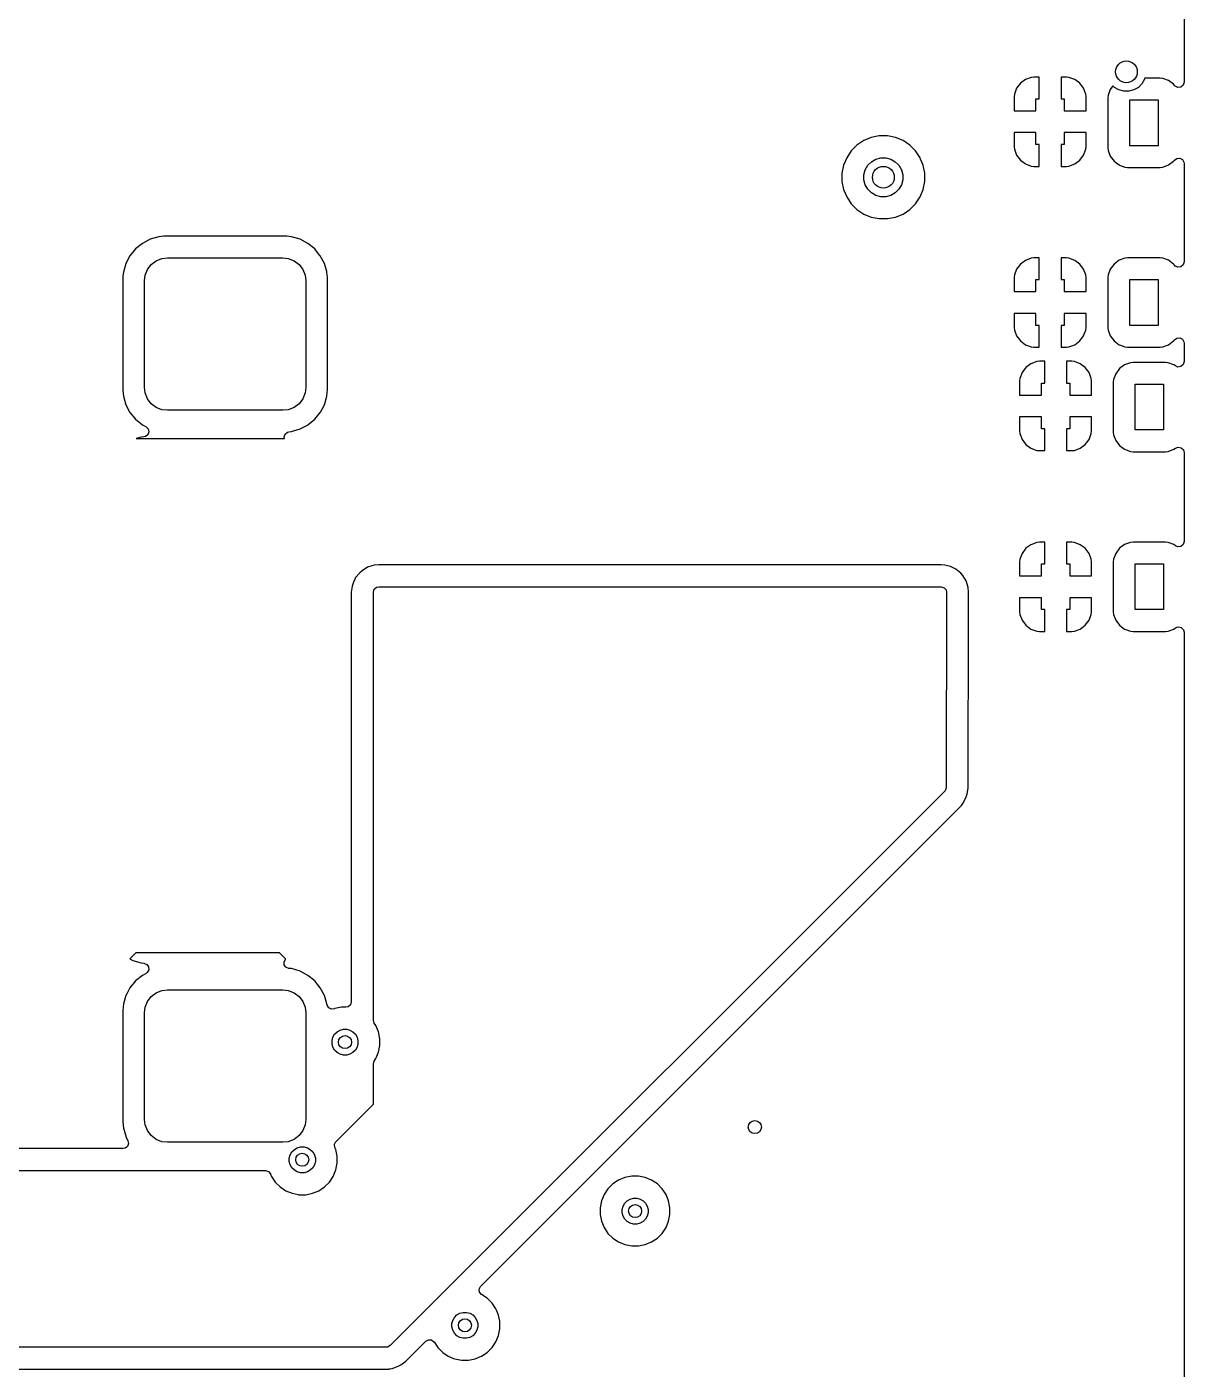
# Model space of a CAD drawing. Extents: x 3.62 to 11.01, y -6.32 to -1.07.
# Drawn here: x 6.469 to 7.514, y -4.077 to -2.864 of the extents above; entities that cross this region are included whole.
import ezdxf

# ---------------------------------------------------------------- set-up
doc = ezdxf.new("R2010")
doc.units = 0
doc.header["$MEASUREMENT"] = 0
doc.layers.add('BLACK', color=7, linetype='CONTINUOUS')

msp = doc.modelspace()

# ---------------------------------------------------------------- linework, layer by layer
at = {"layer": 'BLACK', "linetype": 'CONTINUOUS'}
for p, q in [((7.5138, -2.3151), (7.5138, -2.9141)), ((7.3757, -2.9097), (7.3704, -2.9117)), ((7.378, -2.9094), (7.3757, -2.9097)), ((7.3757, -2.9097), (7.3757, -2.9097)), ((7.3829, -2.9094), (7.378, -2.9094)), ((7.3829, -2.9291), (7.3829, -2.9094)), ((7.4074, -2.9094), (7.4026, -2.9094)), ((7.4026, -2.9094), (7.4026, -2.9291)), ((7.4097, -2.9097), (7.4074, -2.9094)), ((7.415, -2.9117), (7.4097, -2.9097)), ((7.4097, -2.9097), (7.4097, -2.9097)), ((7.4782, -2.9104), (7.4779, -2.9115)), ((7.492, -2.9104), (7.4782, -2.9104)), ((7.4944, -2.9107), (7.492, -2.9104)), ((7.492, -2.9104), (7.492, -2.9104)), ((7.4997, -2.9126), (7.4944, -2.9107)), ((7.4944, -2.9107), (7.4944, -2.9107)), ((7.4944, -2.9107), (7.4944, -2.9107)), ((7.3625, -2.9196), (7.3605, -2.9249)), ((7.3659, -2.9151), (7.3625, -2.9196)), ((7.3625, -2.9196), (7.3625, -2.9196)), ((7.3704, -2.9117), (7.3659, -2.9151)), ((7.3659, -2.9151), (7.3659, -2.9151)), ((7.3704, -2.9117), (7.3704, -2.9117)), ((7.4196, -2.9151), (7.415, -2.9117)), ((7.415, -2.9117), (7.415, -2.9117)), ((7.423, -2.9196), (7.4196, -2.9151)), ((7.4196, -2.9151), (7.4196, -2.9151)), ((7.4249, -2.9249), (7.423, -2.9196)), ((7.423, -2.9196), (7.423, -2.9196)), ((7.4471, -2.9206), (7.4451, -2.9259)), ((7.4495, -2.9174), (7.4471, -2.9206)), ((7.4471, -2.9206), (7.4471, -2.9206)), ((7.4508, -2.9188), (7.4495, -2.9174)), ((7.4548, -2.9211), (7.4508, -2.9188)), ((7.4593, -2.9223), (7.4548, -2.9211)), ((7.4639, -2.9223), (7.4593, -2.9223)), ((7.4684, -2.9211), (7.4639, -2.9223)), ((7.4724, -2.9188), (7.4684, -2.9211)), ((7.4756, -2.9155), (7.4724, -2.9188)), ((7.4779, -2.9115), (7.4756, -2.9155)), ((7.5042, -2.916), (7.4997, -2.9126)), ((7.4997, -2.9126), (7.4997, -2.9126)), ((7.5048, -2.9167), (7.5042, -2.916)), ((7.5042, -2.916), (7.5042, -2.916)), ((7.5042, -2.916), (7.5042, -2.916)), ((7.505, -2.917), (7.5048, -2.9167)), ((7.5057, -2.9178), (7.505, -2.917)), ((7.5082, -2.9189), (7.5057, -2.9178)), ((7.5109, -2.9185), (7.5082, -2.9189)), ((7.513, -2.9167), (7.5109, -2.9185)), ((7.5138, -2.9141), (7.513, -2.9167)), ((7.3605, -2.9249), (7.3602, -2.9273)), ((7.3602, -2.9273), (7.3602, -2.94)), ((7.3605, -2.9249), (7.3605, -2.9249)), ((7.3799, -2.94), (7.3799, -2.9291)), ((7.3799, -2.9291), (7.3829, -2.9291)), ((7.4026, -2.9291), (7.4055, -2.9291)), ((7.4055, -2.9291), (7.4055, -2.94)), ((7.4252, -2.9273), (7.4249, -2.9249)), ((7.4249, -2.9249), (7.4249, -2.9249)), ((7.4252, -2.94), (7.4252, -2.9273)), ((7.4252, -2.9273), (7.4252, -2.9273)), ((7.4451, -2.9259), (7.4449, -2.9282)), ((7.4449, -2.9282), (7.4449, -2.9282)), ((7.4449, -2.9282), (7.4449, -2.9733)), ((7.4646, -2.9715), (7.4646, -2.9301)), ((7.4646, -2.9301), (7.4902, -2.9301)), ((7.4902, -2.9301), (7.4902, -2.9715)), ((7.3602, -2.94), (7.3799, -2.94)), ((7.4055, -2.94), (7.4252, -2.94)), ((7.2183, -2.9709), (7.2131, -2.9761)), ((7.2244, -2.9668), (7.2183, -2.9709)), ((7.2183, -2.9709), (7.2183, -2.9709)), ((7.2312, -2.964), (7.2244, -2.9668)), ((7.2244, -2.9668), (7.2244, -2.9668)), ((7.2384, -2.9626), (7.2312, -2.964)), ((7.2312, -2.964), (7.2312, -2.964)), ((7.2458, -2.9626), (7.2384, -2.9626)), ((7.2384, -2.9626), (7.2384, -2.9626)), ((7.253, -2.964), (7.2458, -2.9626)), ((7.2458, -2.9626), (7.2458, -2.9626)), ((7.2599, -2.9668), (7.253, -2.964)), ((7.253, -2.964), (7.253, -2.964)), ((7.266, -2.9709), (7.2599, -2.9668)), ((7.2599, -2.9668), (7.2599, -2.9668)), ((7.2674, -2.9724), (7.266, -2.9709)), ((7.266, -2.9709), (7.266, -2.9709)), ((7.3799, -2.9596), (7.3602, -2.9596)), ((7.3602, -2.9596), (7.3602, -2.9724)), ((7.3799, -2.9705), (7.3799, -2.9596)), ((7.3829, -2.9705), (7.3799, -2.9705)), ((7.3829, -2.9902), (7.3829, -2.9705)), ((7.4055, -2.9705), (7.4026, -2.9705)), ((7.4026, -2.9705), (7.4026, -2.9902)), ((7.4252, -2.9596), (7.4055, -2.9596)), ((7.4055, -2.9596), (7.4055, -2.9705)), ((7.4252, -2.9724), (7.4252, -2.9596)), ((7.4902, -2.9715), (7.4646, -2.9715)), ((7.209, -2.9823), (7.2061, -2.9891)), ((7.2131, -2.9761), (7.209, -2.9823)), ((7.209, -2.9823), (7.209, -2.9823)), ((7.2131, -2.9761), (7.2131, -2.9761)), ((7.2313, -2.9859), (7.2353, -2.9836)), ((7.2353, -2.9836), (7.2398, -2.9824)), ((7.2398, -2.9824), (7.2444, -2.9824)), ((7.2444, -2.9824), (7.2489, -2.9836)), ((7.2489, -2.9836), (7.2529, -2.9859)), ((7.2712, -2.9761), (7.2674, -2.9724)), ((7.2753, -2.9823), (7.2712, -2.9761)), ((7.2712, -2.9761), (7.2712, -2.9761)), ((7.2758, -2.9835), (7.2753, -2.9823)), ((7.2753, -2.9823), (7.2753, -2.9823)), ((7.2781, -2.9891), (7.2758, -2.9835)), ((7.3602, -2.9724), (7.3605, -2.9747)), ((7.3605, -2.9747), (7.3605, -2.9747)), ((7.3605, -2.9747), (7.3625, -2.98)), ((7.3625, -2.98), (7.3625, -2.98)), ((7.3625, -2.98), (7.3659, -2.9845)), ((7.4196, -2.9845), (7.423, -2.98)), ((7.423, -2.98), (7.4249, -2.9747)), ((7.423, -2.98), (7.423, -2.98)), ((7.4249, -2.9747), (7.4252, -2.9724)), ((7.4249, -2.9747), (7.4249, -2.9747)), ((7.4252, -2.9724), (7.4252, -2.9724)), ((7.4449, -2.9733), (7.4449, -2.9733)), ((7.4449, -2.9733), (7.4451, -2.9757)), ((7.4451, -2.9757), (7.4471, -2.981)), ((7.4471, -2.981), (7.4471, -2.981)), ((7.4471, -2.981), (7.4505, -2.9855)), ((7.505, -2.9846), (7.5072, -2.9829)), ((7.5072, -2.9829), (7.5099, -2.9827)), ((7.5099, -2.9827), (7.5123, -2.984)), ((7.2061, -2.9891), (7.2047, -2.9963)), ((7.2061, -2.9891), (7.2061, -2.9891)), ((7.2246, -2.9977), (7.2258, -2.9932)), ((7.2258, -2.9932), (7.2281, -2.9892)), ((7.2281, -2.9892), (7.2313, -2.9859)), ((7.2529, -2.9859), (7.2562, -2.9892)), ((7.2562, -2.9892), (7.2585, -2.9932)), ((7.2585, -2.9932), (7.2597, -2.9977)), ((7.2795, -2.9963), (7.2781, -2.9891)), ((7.3659, -2.9845), (7.3659, -2.9845)), ((7.3659, -2.9845), (7.3704, -2.9879)), ((7.3704, -2.9879), (7.3704, -2.9879)), ((7.3704, -2.9879), (7.3757, -2.9899)), ((7.3757, -2.9899), (7.3757, -2.9899)), ((7.3757, -2.9899), (7.378, -2.9902)), ((7.378, -2.9902), (7.378, -2.9902)), ((7.378, -2.9902), (7.3829, -2.9902)), ((7.4026, -2.9902), (7.4074, -2.9902)), ((7.4074, -2.9902), (7.4097, -2.9899)), ((7.4074, -2.9902), (7.4074, -2.9902)), ((7.4097, -2.9899), (7.415, -2.9879)), ((7.4097, -2.9899), (7.4097, -2.9899)), ((7.415, -2.9879), (7.4196, -2.9845)), ((7.415, -2.9879), (7.415, -2.9879)), ((7.4196, -2.9845), (7.4196, -2.9845)), ((7.4505, -2.9855), (7.4505, -2.9855)), ((7.4505, -2.9855), (7.455, -2.9889)), ((7.455, -2.9889), (7.455, -2.9889)), ((7.455, -2.9889), (7.4554, -2.9891)), ((7.4554, -2.9891), (7.4603, -2.9909)), ((7.4603, -2.9909), (7.4627, -2.9912)), ((7.4627, -2.9912), (7.492, -2.9912)), ((7.492, -2.9912), (7.4944, -2.9909)), ((7.4944, -2.9909), (7.4997, -2.9889)), ((7.4997, -2.9889), (7.5042, -2.9855)), ((7.5042, -2.9855), (7.505, -2.9846)), ((7.5123, -2.984), (7.5136, -2.9864)), ((7.5136, -2.9864), (7.5138, -2.9875)), ((7.5138, -2.9875), (7.5138, -3.0765)), ((7.2047, -2.9963), (7.2047, -3.0037)), ((7.2047, -3.0037), (7.2061, -3.0109)), ((7.2246, -3.0023), (7.2246, -2.9977)), ((7.2258, -3.0068), (7.2246, -3.0023)), ((7.2281, -3.0108), (7.2258, -3.0068)), ((7.2585, -3.0068), (7.2562, -3.0108)), ((7.2597, -3.0023), (7.2585, -3.0068)), ((7.2597, -2.9977), (7.2597, -3.0023)), ((7.2781, -3.0109), (7.2795, -3.0037)), ((7.2795, -3.0037), (7.2795, -2.9963)), ((7.2061, -3.0109), (7.2061, -3.0109)), ((7.2061, -3.0109), (7.209, -3.0177)), ((7.209, -3.0177), (7.209, -3.0177)), ((7.209, -3.0177), (7.2131, -3.0239)), ((7.2313, -3.0141), (7.2281, -3.0108)), ((7.2353, -3.0164), (7.2313, -3.0141)), ((7.2398, -3.0176), (7.2353, -3.0164)), ((7.2444, -3.0176), (7.2398, -3.0176)), ((7.2489, -3.0164), (7.2444, -3.0176)), ((7.2529, -3.0141), (7.2489, -3.0164)), ((7.2562, -3.0108), (7.2529, -3.0141)), ((7.2712, -3.0239), (7.2753, -3.0177)), ((7.2753, -3.0177), (7.2781, -3.0109)), ((7.2131, -3.0239), (7.2131, -3.0239)), ((7.2131, -3.0239), (7.2183, -3.0291)), ((7.2183, -3.0291), (7.2183, -3.0291)), ((7.2183, -3.0291), (7.2244, -3.0332)), ((7.2599, -3.0332), (7.266, -3.0291)), ((7.266, -3.0291), (7.2712, -3.0239)), ((7.2244, -3.0332), (7.2244, -3.0332)), ((7.2244, -3.0332), (7.2244, -3.0332)), ((7.2244, -3.0332), (7.2312, -3.036)), ((7.2312, -3.036), (7.2384, -3.0374)), ((7.2384, -3.0374), (7.2384, -3.0374)), ((7.2384, -3.0374), (7.2384, -3.0374)), ((7.2384, -3.0374), (7.2458, -3.0374)), ((7.2458, -3.0374), (7.253, -3.036)), ((7.2458, -3.0374), (7.2458, -3.0374)), ((7.253, -3.036), (7.2599, -3.0332)), ((6.5799, -3.056), (6.5729, -3.0598)), ((6.5876, -3.0537), (6.5799, -3.056)), ((6.592, -3.0533), (6.5876, -3.0537)), ((6.5935, -3.0531), (6.592, -3.0533)), ((6.7018, -3.0531), (6.5935, -3.0531)), ((6.7034, -3.0533), (6.7018, -3.0531)), ((6.7077, -3.0537), (6.7034, -3.0533)), ((6.7153, -3.056), (6.7077, -3.0537)), ((6.7223, -3.0598), (6.7153, -3.056)), ((6.5668, -3.0648), (6.5617, -3.071)), ((6.5729, -3.0598), (6.5668, -3.0648)), ((6.5729, -3.0598), (6.5729, -3.0598)), ((6.7285, -3.0648), (6.7223, -3.0598)), ((6.7223, -3.0598), (6.7223, -3.0598)), ((6.732, -3.0691), (6.7285, -3.0648)), ((6.558, -3.078), (6.5557, -3.0856)), ((6.5617, -3.071), (6.558, -3.078)), ((6.5617, -3.071), (6.5617, -3.071)), ((6.5775, -3.0834), (6.5809, -3.0789)), ((6.5809, -3.0789), (6.5853, -3.0755)), ((6.5853, -3.0755), (6.5906, -3.0734)), ((6.5906, -3.0734), (6.5955, -3.0728)), ((6.5955, -3.0728), (6.6998, -3.0728)), ((6.6998, -3.0728), (6.7047, -3.0734)), ((6.7047, -3.0734), (6.7099, -3.0755)), ((6.7099, -3.0755), (6.7144, -3.0789)), ((6.7144, -3.0789), (6.7178, -3.0834)), ((6.7335, -3.071), (6.732, -3.0691)), ((6.7373, -3.078), (6.7335, -3.071)), ((6.7335, -3.071), (6.7335, -3.071)), ((6.7335, -3.071), (6.7335, -3.071)), ((6.7395, -3.0852), (6.7373, -3.078)), ((6.7373, -3.078), (6.7373, -3.078)), ((6.7373, -3.078), (6.7373, -3.078)), ((7.3659, -3.0785), (7.3625, -3.083)), ((7.3704, -3.0751), (7.3659, -3.0785)), ((7.3659, -3.0785), (7.3659, -3.0785)), ((7.3757, -3.0731), (7.3704, -3.0751)), ((7.3704, -3.0751), (7.3704, -3.0751)), ((7.378, -3.0728), (7.3757, -3.0731)), ((7.3757, -3.0731), (7.3757, -3.0731)), ((7.3829, -3.0728), (7.378, -3.0728)), ((7.3829, -3.0925), (7.3829, -3.0728)), ((7.4074, -3.0728), (7.4026, -3.0728)), ((7.4026, -3.0728), (7.4026, -3.0925)), ((7.4097, -3.0731), (7.4074, -3.0728)), ((7.415, -3.0751), (7.4097, -3.0731)), ((7.4097, -3.0731), (7.4097, -3.0731)), ((7.4196, -3.0785), (7.415, -3.0751)), ((7.415, -3.0751), (7.415, -3.0751)), ((7.423, -3.083), (7.4196, -3.0785)), ((7.4196, -3.0785), (7.4196, -3.0785)), ((7.4505, -3.0784), (7.4471, -3.083)), ((7.455, -3.075), (7.4505, -3.0784)), ((7.4505, -3.0784), (7.4505, -3.0784)), ((7.4603, -3.0731), (7.455, -3.075)), ((7.455, -3.075), (7.455, -3.075)), ((7.4627, -3.0728), (7.4603, -3.0731)), ((7.492, -3.0728), (7.4627, -3.0728)), ((7.4627, -3.0728), (7.4627, -3.0728)), ((7.4944, -3.0731), (7.492, -3.0728)), ((7.492, -3.0728), (7.492, -3.0728)), ((7.4997, -3.075), (7.4944, -3.0731)), ((7.4944, -3.0731), (7.4944, -3.0731)), ((7.4944, -3.0731), (7.4944, -3.0731)), ((7.5042, -3.0784), (7.4997, -3.075)), ((7.4997, -3.075), (7.4997, -3.075)), ((7.5042, -3.0785), (7.5042, -3.0784)), ((7.5042, -3.0784), (7.5042, -3.0784)), ((7.5042, -3.0784), (7.5042, -3.0784)), ((7.505, -3.0794), (7.5042, -3.0785)), ((7.5057, -3.0802), (7.505, -3.0794)), ((7.5082, -3.0813), (7.5057, -3.0802)), ((7.513, -3.0791), (7.5109, -3.0809)), ((7.5138, -3.0765), (7.513, -3.0791)), ((6.5553, -3.0892), (6.5551, -3.0915)), ((6.5551, -3.0915), (6.5551, -3.1919)), ((6.5557, -3.0856), (6.5553, -3.0892)), ((6.5748, -3.0935), (6.5754, -3.0886)), ((6.5754, -3.0886), (6.5775, -3.0834)), ((6.7178, -3.0834), (6.7199, -3.0886)), ((6.7199, -3.0886), (6.7205, -3.0935)), ((6.7396, -3.0856), (6.7395, -3.0852)), ((6.7401, -3.0906), (6.7396, -3.0856)), ((6.7402, -3.0915), (6.7401, -3.0906)), ((6.7402, -3.1357), (6.7402, -3.0915)), ((7.3605, -3.0883), (7.3602, -3.0906)), ((7.3602, -3.0906), (7.3602, -3.1033)), ((7.3625, -3.083), (7.3605, -3.0883)), ((7.3605, -3.0883), (7.3605, -3.0883)), ((7.3625, -3.083), (7.3625, -3.083)), ((7.3799, -3.1033), (7.3799, -3.0925)), ((7.3799, -3.0925), (7.3829, -3.0925)), ((7.4026, -3.0925), (7.4055, -3.0925)), ((7.4055, -3.0925), (7.4055, -3.1033)), ((7.4249, -3.0883), (7.423, -3.083)), ((7.423, -3.083), (7.423, -3.083)), ((7.4252, -3.0906), (7.4249, -3.0883)), ((7.4249, -3.0883), (7.4249, -3.0883)), ((7.4252, -3.1033), (7.4252, -3.0906)), ((7.4252, -3.0906), (7.4252, -3.0906)), ((7.4451, -3.0883), (7.4449, -3.0906)), ((7.4449, -3.0906), (7.4449, -3.0906)), ((7.4449, -3.0906), (7.4449, -3.1357)), ((7.4471, -3.083), (7.4451, -3.0883)), ((7.4471, -3.083), (7.4471, -3.083)), ((7.4646, -3.1339), (7.4646, -3.0925)), ((7.4646, -3.0925), (7.4902, -3.0925)), ((7.4902, -3.0925), (7.4902, -3.1339)), ((7.5109, -3.0809), (7.5082, -3.0813)), ((6.5748, -3.19), (6.5748, -3.0935)), ((6.7205, -3.0935), (6.7205, -3.19)), ((7.3602, -3.1033), (7.3799, -3.1033)), ((7.4055, -3.1033), (7.4252, -3.1033)), ((7.3799, -3.123), (7.3602, -3.123)), ((7.3602, -3.123), (7.3602, -3.1357)), ((7.3799, -3.1339), (7.3799, -3.123)), ((7.4252, -3.123), (7.4055, -3.123)), ((7.4055, -3.123), (7.4055, -3.1339)), ((7.4252, -3.1357), (7.4252, -3.123)), ((6.7402, -3.1841), (6.7402, -3.1357)), ((7.3602, -3.1357), (7.3605, -3.1381)), ((7.3605, -3.1381), (7.3605, -3.1381)), ((7.3605, -3.1381), (7.3625, -3.1434)), ((7.3829, -3.1339), (7.3799, -3.1339)), ((7.3829, -3.1535), (7.3829, -3.1339)), ((7.4055, -3.1339), (7.4026, -3.1339)), ((7.4026, -3.1339), (7.4026, -3.1535)), ((7.423, -3.1434), (7.4249, -3.1381)), ((7.4249, -3.1381), (7.4252, -3.1357)), ((7.4249, -3.1381), (7.4249, -3.1381)), ((7.4252, -3.1357), (7.4252, -3.1357)), ((7.4449, -3.1357), (7.4449, -3.1357)), ((7.4449, -3.1357), (7.4451, -3.1381)), ((7.4451, -3.1381), (7.4471, -3.1434)), ((7.4902, -3.1339), (7.4646, -3.1339)), ((7.3625, -3.1434), (7.3625, -3.1434)), ((7.3625, -3.1434), (7.3659, -3.1479)), ((7.3659, -3.1479), (7.3659, -3.1479)), ((7.3659, -3.1479), (7.3704, -3.1513)), ((7.3704, -3.1513), (7.3704, -3.1513)), ((7.3704, -3.1513), (7.3757, -3.1533)), ((7.3757, -3.1533), (7.3757, -3.1533)), ((7.3757, -3.1533), (7.378, -3.1535)), ((7.378, -3.1535), (7.378, -3.1535)), ((7.378, -3.1535), (7.3829, -3.1535)), ((7.4026, -3.1535), (7.4074, -3.1535)), ((7.4074, -3.1535), (7.4097, -3.1533)), ((7.4074, -3.1535), (7.4074, -3.1535)), ((7.4097, -3.1533), (7.415, -3.1513)), ((7.4097, -3.1533), (7.4097, -3.1533)), ((7.415, -3.1513), (7.4196, -3.1479)), ((7.415, -3.1513), (7.415, -3.1513)), ((7.4196, -3.1479), (7.423, -3.1434)), ((7.4196, -3.1479), (7.4196, -3.1479)), ((7.423, -3.1434), (7.423, -3.1434)), ((7.4471, -3.1434), (7.4471, -3.1434)), ((7.4471, -3.1434), (7.4505, -3.1479)), ((7.4505, -3.1479), (7.4505, -3.1479)), ((7.4505, -3.1479), (7.455, -3.1513)), ((7.455, -3.1513), (7.455, -3.1513)), ((7.455, -3.1513), (7.4564, -3.1518)), ((7.4564, -3.1518), (7.4603, -3.1533)), ((7.4603, -3.1533), (7.4627, -3.1536)), ((7.4627, -3.1536), (7.492, -3.1536)), ((7.492, -3.1536), (7.4944, -3.1533)), ((7.4944, -3.1533), (7.4997, -3.1513)), ((7.4997, -3.1513), (7.5042, -3.1479)), ((7.5042, -3.1479), (7.505, -3.147)), ((7.505, -3.147), (7.5072, -3.1453)), ((7.5072, -3.1453), (7.5099, -3.1451)), ((7.5099, -3.1451), (7.5123, -3.1464)), ((7.5123, -3.1464), (7.5136, -3.1488)), ((7.5136, -3.1488), (7.5138, -3.1499)), ((7.5138, -3.1499), (7.5138, -3.1666)), ((7.3674, -3.1765), (7.3654, -3.1818)), ((7.3708, -3.172), (7.3674, -3.1765)), ((7.3674, -3.1765), (7.3674, -3.1765)), ((7.3753, -3.1686), (7.3708, -3.172)), ((7.3708, -3.172), (7.3708, -3.172)), ((7.3806, -3.1666), (7.3753, -3.1686)), ((7.3753, -3.1686), (7.3753, -3.1686)), ((7.383, -3.1663), (7.3806, -3.1666)), ((7.3806, -3.1666), (7.3806, -3.1666)), ((7.3878, -3.1663), (7.383, -3.1663)), ((7.3878, -3.186), (7.3878, -3.1663)), ((7.4123, -3.1663), (7.4075, -3.1663)), ((7.4075, -3.1663), (7.4075, -3.186)), ((7.4147, -3.1666), (7.4123, -3.1663)), ((7.42, -3.1686), (7.4147, -3.1666)), ((7.4147, -3.1666), (7.4147, -3.1666)), ((7.4245, -3.172), (7.42, -3.1686)), ((7.42, -3.1686), (7.42, -3.1686)), ((7.4279, -3.1765), (7.4245, -3.172)), ((7.4245, -3.172), (7.4245, -3.172)), ((7.4299, -3.1818), (7.4279, -3.1765)), ((7.4279, -3.1765), (7.4279, -3.1765)), ((7.452, -3.1775), (7.45, -3.1828)), ((7.4554, -3.1729), (7.452, -3.1775)), ((7.452, -3.1775), (7.452, -3.1775)), ((7.4599, -3.1695), (7.4554, -3.1729)), ((7.4554, -3.1729), (7.4554, -3.1729)), ((7.4653, -3.1676), (7.4599, -3.1695)), ((7.4599, -3.1695), (7.4599, -3.1695)), ((7.4676, -3.1673), (7.4653, -3.1676)), ((7.497, -3.1673), (7.4676, -3.1673)), ((7.4676, -3.1673), (7.4676, -3.1673)), ((7.4993, -3.1676), (7.497, -3.1673)), ((7.497, -3.1673), (7.497, -3.1673)), ((7.5046, -3.1695), (7.4993, -3.1676)), ((7.4993, -3.1676), (7.4993, -3.1676)), ((7.4993, -3.1676), (7.4993, -3.1676)), ((7.506, -3.1705), (7.5046, -3.1695)), ((7.5046, -3.1695), (7.5046, -3.1695)), ((7.5082, -3.1715), (7.506, -3.1705)), ((7.5109, -3.1711), (7.5082, -3.1715)), ((7.513, -3.1693), (7.5109, -3.1711)), ((7.5138, -3.1666), (7.513, -3.1693)), ((6.5754, -3.1949), (6.5748, -3.19)), ((6.7205, -3.19), (6.7199, -3.1949)), ((6.7402, -3.1919), (6.7402, -3.1841)), ((7.3654, -3.1818), (7.3652, -3.1841)), ((7.3652, -3.1841), (7.3652, -3.1969)), ((7.3654, -3.1818), (7.3654, -3.1818)), ((7.3848, -3.1969), (7.3848, -3.186)), ((7.3848, -3.186), (7.3878, -3.186)), ((7.4075, -3.186), (7.4104, -3.186)), ((7.4104, -3.186), (7.4104, -3.1969)), ((7.4301, -3.1841), (7.4299, -3.1818)), ((7.4299, -3.1818), (7.4299, -3.1818)), ((7.4301, -3.1969), (7.4301, -3.1841)), ((7.4301, -3.1841), (7.4301, -3.1841)), ((7.45, -3.1828), (7.4498, -3.1851)), ((7.4498, -3.1851), (7.4498, -3.1851)), ((7.4498, -3.1851), (7.4498, -3.2302)), ((7.4695, -3.2283), (7.4695, -3.187)), ((7.4695, -3.187), (7.4951, -3.187)), ((7.4951, -3.187), (7.4951, -3.2283)), ((6.5551, -3.1919), (6.5552, -3.1925)), ((6.5552, -3.1925), (6.5557, -3.1979)), ((6.5557, -3.1979), (6.558, -3.2055)), ((6.5775, -3.2001), (6.5754, -3.1949)), ((6.5809, -3.2046), (6.5775, -3.2001)), ((6.7178, -3.2001), (6.7144, -3.2046)), ((6.7199, -3.1949), (6.7178, -3.2001)), ((6.7373, -3.2055), (6.7396, -3.1979)), ((6.7396, -3.1979), (6.7402, -3.1919)), ((7.3652, -3.1969), (7.3848, -3.1969)), ((7.4104, -3.1969), (7.4301, -3.1969)), ((6.558, -3.2055), (6.5617, -3.2125)), ((6.5617, -3.2125), (6.5617, -3.2125)), ((6.5617, -3.2125), (6.5668, -3.2186)), ((6.5853, -3.208), (6.5809, -3.2046)), ((6.5906, -3.21), (6.5853, -3.208)), ((6.5955, -3.2106), (6.5906, -3.21)), ((6.6998, -3.2106), (6.5955, -3.2106)), ((6.7047, -3.21), (6.6998, -3.2106)), ((6.7099, -3.208), (6.7047, -3.21)), ((6.7144, -3.2046), (6.7099, -3.208)), ((6.7285, -3.2186), (6.7335, -3.2125)), ((6.7335, -3.2125), (6.7337, -3.2122)), ((6.7335, -3.2125), (6.7335, -3.2125)), ((6.7337, -3.2122), (6.7373, -3.2055)), ((6.7337, -3.2122), (6.7337, -3.2122)), ((6.7373, -3.2055), (6.7373, -3.2055)), ((6.7373, -3.2055), (6.7373, -3.2055)), ((6.5668, -3.2186), (6.5711, -3.2222)), ((6.5711, -3.2222), (6.5729, -3.2237)), ((6.5729, -3.2237), (6.5729, -3.2237)), ((6.5729, -3.2237), (6.5729, -3.2237)), ((6.5729, -3.2237), (6.5762, -3.2254)), ((6.5762, -3.2254), (6.5781, -3.2274)), ((6.7155, -3.2274), (6.722, -3.2239)), ((6.722, -3.2239), (6.7223, -3.2237)), ((6.7223, -3.2237), (6.7285, -3.2186)), ((7.3848, -3.2165), (7.3652, -3.2165)), ((7.3652, -3.2165), (7.3652, -3.2292)), ((7.3848, -3.2274), (7.3848, -3.2165)), ((7.4301, -3.2165), (7.4104, -3.2165)), ((7.4104, -3.2165), (7.4104, -3.2274)), ((7.4301, -3.2292), (7.4301, -3.2165)), ((6.5718, -3.2348), (6.5672, -3.2362)), ((6.5672, -3.2362), (6.7012, -3.2362)), ((6.5743, -3.2346), (6.5718, -3.2348)), ((6.5756, -3.2343), (6.5743, -3.2346)), ((6.5778, -3.2326), (6.5756, -3.2343)), ((6.5787, -3.23), (6.5778, -3.2326)), ((6.5781, -3.2274), (6.5787, -3.23)), ((6.7008, -3.2346), (6.7017, -3.232)), ((6.7012, -3.2362), (6.7008, -3.2346)), ((6.7017, -3.232), (6.7039, -3.2303)), ((6.7039, -3.2303), (6.7052, -3.23)), ((6.7052, -3.23), (6.7077, -3.2298)), ((6.7077, -3.2298), (6.7094, -3.2292)), ((6.7094, -3.2292), (6.7153, -3.2274)), ((6.7153, -3.2274), (6.7155, -3.2274)), ((7.3652, -3.2292), (7.3654, -3.2316)), ((7.3654, -3.2316), (7.3654, -3.2316)), ((7.3654, -3.2316), (7.3674, -3.2369)), ((7.3674, -3.2369), (7.3674, -3.2369)), ((7.3674, -3.2369), (7.3708, -3.2414)), ((7.3878, -3.2274), (7.3848, -3.2274)), ((7.3878, -3.247), (7.3878, -3.2274)), ((7.4104, -3.2274), (7.4075, -3.2274)), ((7.4075, -3.2274), (7.4075, -3.247)), ((7.4245, -3.2414), (7.4279, -3.2369)), ((7.4279, -3.2369), (7.4299, -3.2316)), ((7.4279, -3.2369), (7.4279, -3.2369)), ((7.4299, -3.2316), (7.4301, -3.2292)), ((7.4299, -3.2316), (7.4299, -3.2316)), ((7.4301, -3.2292), (7.4301, -3.2292)), ((7.4498, -3.2302), (7.4498, -3.2302)), ((7.4498, -3.2302), (7.45, -3.2326)), ((7.45, -3.2326), (7.452, -3.2379)), ((7.452, -3.2379), (7.452, -3.2379)), ((7.452, -3.2379), (7.4554, -3.2424)), ((7.4951, -3.2283), (7.4695, -3.2283)), ((7.3708, -3.2414), (7.3708, -3.2414)), ((7.3708, -3.2414), (7.3753, -3.2448)), ((7.3753, -3.2448), (7.3753, -3.2448)), ((7.3753, -3.2448), (7.3806, -3.2468)), ((7.3806, -3.2468), (7.3806, -3.2468)), ((7.3806, -3.2468), (7.383, -3.247)), ((7.383, -3.247), (7.383, -3.247)), ((7.383, -3.247), (7.3878, -3.247)), ((7.4075, -3.247), (7.4123, -3.247)), ((7.4123, -3.247), (7.4147, -3.2468)), ((7.4123, -3.247), (7.4123, -3.247)), ((7.4147, -3.2468), (7.42, -3.2448)), ((7.4147, -3.2468), (7.4147, -3.2468)), ((7.42, -3.2448), (7.4245, -3.2414)), ((7.42, -3.2448), (7.42, -3.2448)), ((7.4245, -3.2414), (7.4245, -3.2414)), ((7.4554, -3.2424), (7.4554, -3.2424)), ((7.4554, -3.2424), (7.4599, -3.2458)), ((7.4599, -3.2458), (7.4599, -3.2458)), ((7.4599, -3.2458), (7.4615, -3.2464)), ((7.4615, -3.2464), (7.4653, -3.2478)), ((7.4653, -3.2478), (7.4676, -3.2481)), ((7.4676, -3.2481), (7.497, -3.2481)), ((7.497, -3.2481), (7.4993, -3.2478)), ((7.4993, -3.2478), (7.5046, -3.2458)), ((7.5046, -3.2458), (7.506, -3.2448)), ((7.506, -3.2448), (7.5085, -3.2439)), ((7.5085, -3.2439), (7.5112, -3.2444)), ((7.5112, -3.2444), (7.5132, -3.2464)), ((7.5132, -3.2464), (7.5138, -3.2487)), ((7.5138, -3.2487), (7.5138, -3.329)), ((7.3708, -3.3353), (7.3674, -3.3399)), ((7.3753, -3.332), (7.3708, -3.3353)), ((7.3708, -3.3353), (7.3708, -3.3353)), ((7.3806, -3.33), (7.3753, -3.332)), ((7.3753, -3.332), (7.3753, -3.332)), ((7.383, -3.3297), (7.3806, -3.33)), ((7.3806, -3.33), (7.3806, -3.33)), ((7.3878, -3.3297), (7.383, -3.3297)), ((7.3878, -3.3494), (7.3878, -3.3297)), ((7.4123, -3.3297), (7.4075, -3.3297)), ((7.4075, -3.3297), (7.4075, -3.3494)), ((7.4147, -3.33), (7.4123, -3.3297)), ((7.42, -3.332), (7.4147, -3.33)), ((7.4147, -3.33), (7.4147, -3.33)), ((7.4245, -3.3353), (7.42, -3.332)), ((7.42, -3.332), (7.42, -3.332)), ((7.4279, -3.3399), (7.4245, -3.3353)), ((7.4245, -3.3353), (7.4245, -3.3353)), ((7.4554, -3.3353), (7.452, -3.3399)), ((7.4599, -3.3319), (7.4554, -3.3353)), ((7.4554, -3.3353), (7.4554, -3.3353)), ((7.4653, -3.33), (7.4599, -3.3319)), ((7.4599, -3.3319), (7.4599, -3.3319)), ((7.4676, -3.3297), (7.4653, -3.33)), ((7.497, -3.3297), (7.4676, -3.3297)), ((7.4676, -3.3297), (7.4676, -3.3297)), ((7.4993, -3.33), (7.497, -3.3297)), ((7.497, -3.3297), (7.497, -3.3297)), ((7.5046, -3.3319), (7.4993, -3.33)), ((7.4993, -3.33), (7.4993, -3.33)), ((7.4993, -3.33), (7.4993, -3.33)), ((7.506, -3.3329), (7.5046, -3.3319)), ((7.5046, -3.3319), (7.5046, -3.3319)), ((7.5082, -3.3339), (7.506, -3.3329)), ((7.5109, -3.3335), (7.5082, -3.3339)), ((7.513, -3.3317), (7.5109, -3.3335)), ((7.5138, -3.329), (7.513, -3.3317)), ((7.3654, -3.3452), (7.3652, -3.3475)), ((7.3652, -3.3475), (7.3652, -3.3602)), ((7.3674, -3.3399), (7.3654, -3.3452)), ((7.3654, -3.3452), (7.3654, -3.3452)), ((7.3674, -3.3399), (7.3674, -3.3399)), ((7.4299, -3.3452), (7.4279, -3.3399)), ((7.4279, -3.3399), (7.4279, -3.3399)), ((7.4301, -3.3475), (7.4299, -3.3452)), ((7.4299, -3.3452), (7.4299, -3.3452)), ((7.4301, -3.3602), (7.4301, -3.3475)), ((7.4301, -3.3475), (7.4301, -3.3475)), ((7.45, -3.3452), (7.4498, -3.3475)), ((7.4498, -3.3475), (7.4498, -3.3475)), ((7.4498, -3.3475), (7.4498, -3.3926)), ((7.452, -3.3399), (7.45, -3.3452)), ((7.452, -3.3399), (7.452, -3.3399)), ((6.7692, -3.3573), (6.7655, -3.3616)), ((6.7713, -3.3555), (6.7692, -3.3573)), ((6.7761, -3.3524), (6.7713, -3.3555)), ((6.7713, -3.3555), (6.7713, -3.3555)), ((6.7801, -3.3511), (6.7761, -3.3524)), ((6.7761, -3.3524), (6.7761, -3.3524)), ((6.7821, -3.3506), (6.7801, -3.3511)), ((6.7864, -3.3502), (6.7821, -3.3506)), ((6.7821, -3.3506), (6.7821, -3.3506)), ((7.2943, -3.3502), (6.7864, -3.3502)), ((6.7864, -3.3502), (6.7864, -3.3502)), ((6.7864, -3.3502), (6.7864, -3.3502)), ((7.2975, -3.3506), (7.2943, -3.3502)), ((7.2999, -3.351), (7.2975, -3.3506)), ((7.3026, -3.3518), (7.2999, -3.351)), ((7.2999, -3.351), (7.2999, -3.351)), ((7.2999, -3.351), (7.2999, -3.351)), ((7.3027, -3.3518), (7.3026, -3.3518)), ((7.3026, -3.3518), (7.3026, -3.3518)), ((7.3026, -3.3518), (7.3026, -3.3518)), ((7.3077, -3.3541), (7.3027, -3.3518)), ((7.312, -3.3578), (7.3077, -3.3541)), ((7.3077, -3.3541), (7.3077, -3.3541)), ((7.3077, -3.3541), (7.3077, -3.3541)), ((7.3138, -3.3599), (7.312, -3.3578)), ((7.312, -3.3578), (7.312, -3.3578)), ((7.312, -3.3578), (7.312, -3.3578)), ((7.3848, -3.3602), (7.3848, -3.3494)), ((7.3848, -3.3494), (7.3878, -3.3494)), ((7.4075, -3.3494), (7.4104, -3.3494)), ((7.4104, -3.3494), (7.4104, -3.3602)), ((7.4695, -3.3907), (7.4695, -3.3494)), ((7.4695, -3.3494), (7.4951, -3.3494)), ((7.4951, -3.3494), (7.4951, -3.3907)), ((6.7624, -3.3694), (6.7616, -3.375)), ((6.7632, -3.3667), (6.7624, -3.3694)), ((6.7655, -3.3616), (6.7632, -3.3667)), ((6.7655, -3.3616), (6.7655, -3.3616)), ((6.7823, -3.3723), (6.7843, -3.3705)), ((6.7843, -3.3705), (6.7864, -3.3701)), ((6.7864, -3.3701), (7.2943, -3.3701)), ((7.2943, -3.3701), (7.297, -3.3709)), ((7.297, -3.3709), (7.2988, -3.3729)), ((7.3169, -3.3647), (7.3138, -3.3599)), ((7.3138, -3.3599), (7.3138, -3.3599)), ((7.3182, -3.3687), (7.3169, -3.3647)), ((7.3169, -3.3647), (7.3169, -3.3647)), ((7.3169, -3.3647), (7.3169, -3.3647)), ((7.3187, -3.3708), (7.3182, -3.3687)), ((7.3191, -3.375), (7.3187, -3.3708)), ((7.3187, -3.3708), (7.3187, -3.3708)), ((7.3187, -3.3708), (7.3187, -3.3708)), ((7.3652, -3.3602), (7.3848, -3.3602)), ((7.4104, -3.3602), (7.4301, -3.3602)), ((6.7616, -3.375), (6.7616, -3.7451)), ((6.7815, -3.375), (6.7823, -3.3723)), ((6.7815, -3.7616), (6.7815, -3.375)), ((7.2992, -3.375), (7.2987, -3.5517)), ((7.2988, -3.3729), (7.2992, -3.375)), ((7.3191, -3.3926), (7.3191, -3.375)), ((7.3191, -3.375), (7.3191, -3.375)), ((7.3191, -3.375), (7.3191, -3.375)), ((7.3848, -3.3799), (7.3652, -3.3799)), ((7.3652, -3.3799), (7.3652, -3.3926)), ((7.3848, -3.3907), (7.3848, -3.3799)), ((7.4301, -3.3799), (7.4104, -3.3799)), ((7.4104, -3.3799), (7.4104, -3.3907)), ((7.4301, -3.3926), (7.4301, -3.3799)), ((7.3186, -3.5517), (7.3191, -3.3926)), ((7.3652, -3.3926), (7.3654, -3.395)), ((7.3654, -3.395), (7.3654, -3.395)), ((7.3654, -3.395), (7.3674, -3.4003)), ((7.3878, -3.3907), (7.3848, -3.3907)), ((7.3878, -3.4104), (7.3878, -3.3907)), ((7.4104, -3.3907), (7.4075, -3.3907)), ((7.4075, -3.3907), (7.4075, -3.4104)), ((7.4279, -3.4003), (7.4299, -3.395)), ((7.4299, -3.395), (7.4301, -3.3926)), ((7.4299, -3.395), (7.4299, -3.395)), ((7.4301, -3.3926), (7.4301, -3.3926)), ((7.4498, -3.3926), (7.4498, -3.3926)), ((7.4498, -3.3926), (7.45, -3.395)), ((7.45, -3.395), (7.452, -3.4003)), ((7.4951, -3.3907), (7.4695, -3.3907)), ((7.3674, -3.4003), (7.3674, -3.4003)), ((7.3674, -3.4003), (7.3708, -3.4048)), ((7.3708, -3.4048), (7.3708, -3.4048)), ((7.3708, -3.4048), (7.3753, -3.4082)), ((7.3753, -3.4082), (7.3753, -3.4082)), ((7.3753, -3.4082), (7.3806, -3.4102)), ((7.4147, -3.4102), (7.42, -3.4082)), ((7.42, -3.4082), (7.4245, -3.4048)), ((7.42, -3.4082), (7.42, -3.4082)), ((7.4245, -3.4048), (7.4279, -3.4003)), ((7.4245, -3.4048), (7.4245, -3.4048)), ((7.4279, -3.4003), (7.4279, -3.4003)), ((7.452, -3.4003), (7.452, -3.4003)), ((7.452, -3.4003), (7.4554, -3.4048)), ((7.4554, -3.4048), (7.4554, -3.4048)), ((7.4554, -3.4048), (7.4599, -3.4082)), ((7.4599, -3.4082), (7.4599, -3.4082)), ((7.4599, -3.4082), (7.4612, -3.4087)), ((7.4993, -3.4102), (7.5046, -3.4082)), ((7.5046, -3.4082), (7.506, -3.4072)), ((7.506, -3.4072), (7.5085, -3.4063)), ((7.5085, -3.4063), (7.5112, -3.4068)), ((7.5112, -3.4068), (7.5132, -3.4088)), ((7.3806, -3.4102), (7.3806, -3.4102)), ((7.3806, -3.4102), (7.383, -3.4104)), ((7.383, -3.4104), (7.383, -3.4104)), ((7.383, -3.4104), (7.3878, -3.4104)), ((7.4075, -3.4104), (7.4123, -3.4104)), ((7.4123, -3.4104), (7.4147, -3.4102)), ((7.4123, -3.4104), (7.4123, -3.4104)), ((7.4147, -3.4102), (7.4147, -3.4102)), ((7.4612, -3.4087), (7.4653, -3.4102)), ((7.4653, -3.4102), (7.4676, -3.4105)), ((7.4676, -3.4105), (7.497, -3.4105)), ((7.497, -3.4105), (7.4993, -3.4102)), ((7.5132, -3.4088), (7.5138, -3.4111)), ((7.5138, -3.4111), (7.5138, -5.8582)), ((7.2987, -3.5517), (7.2979, -3.5543)), ((7.3178, -3.5573), (7.3186, -3.5517)), ((7.2973, -3.5551), (6.7967, -4.0557)), ((7.2979, -3.5543), (7.2973, -3.5551)), ((7.3134, -3.5668), (7.3146, -3.5651)), ((7.3146, -3.5651), (7.317, -3.56)), ((7.317, -3.56), (7.3178, -3.5573)), ((6.9494, -3.9311), (7.3113, -3.5692)), ((7.3113, -3.5692), (7.3127, -3.5676)), ((7.3127, -3.5676), (7.3134, -3.5668)), ((6.5671, -3.7008), (6.5615, -3.7063)), ((6.5615, -3.7063), (6.5642, -3.7077)), ((6.5642, -3.7077), (6.5718, -3.71)), ((6.6967, -3.7008), (6.5671, -3.7008)), ((6.5718, -3.71), (6.5743, -3.7103)), ((6.5743, -3.7103), (6.5769, -3.7113)), ((6.5769, -3.7113), (6.5785, -3.7136)), ((6.7022, -3.7063), (6.6967, -3.7008)), ((6.7009, -3.7089), (6.7022, -3.7067)), ((6.701, -3.7116), (6.7009, -3.7089)), ((6.7022, -3.7067), (6.7022, -3.7063)), ((6.5729, -3.7212), (6.5668, -3.7262)), ((6.5762, -3.7195), (6.5729, -3.7212)), ((6.5729, -3.7212), (6.5729, -3.7212)), ((6.5772, -3.7187), (6.5762, -3.7195)), ((6.5786, -3.7163), (6.5772, -3.7187)), ((6.5785, -3.7136), (6.5786, -3.7163)), ((6.7026, -3.7139), (6.701, -3.7116)), ((6.7052, -3.7149), (6.7026, -3.7139)), ((6.7077, -3.7151), (6.7052, -3.7149)), ((6.7153, -3.7174), (6.7077, -3.7151)), ((6.7223, -3.7212), (6.7153, -3.7174)), ((6.7285, -3.7262), (6.7223, -3.7212)), ((6.7223, -3.7212), (6.7223, -3.7212)), ((6.5617, -3.7324), (6.5591, -3.7374)), ((6.5668, -3.7262), (6.5617, -3.7324)), ((6.5617, -3.7324), (6.5617, -3.7324)), ((6.5853, -3.7369), (6.5906, -3.7348)), ((6.5906, -3.7348), (6.5955, -3.7343)), ((6.5955, -3.7343), (6.6998, -3.7343)), ((6.6998, -3.7343), (6.7047, -3.7348)), ((6.7047, -3.7348), (6.7099, -3.7369)), ((6.7314, -3.7297), (6.7285, -3.7262)), ((6.7335, -3.7324), (6.7314, -3.7297)), ((6.7373, -3.7394), (6.7335, -3.7324)), ((6.7335, -3.7324), (6.7335, -3.7324)), ((6.7335, -3.7324), (6.7335, -3.7324)), ((6.5557, -3.747), (6.5551, -3.7529)), ((6.558, -3.7394), (6.5557, -3.747)), ((6.5591, -3.7374), (6.558, -3.7394)), ((6.5754, -3.75), (6.5775, -3.7448)), ((6.5775, -3.7448), (6.5809, -3.7403)), ((6.5809, -3.7403), (6.5853, -3.7369)), ((6.7099, -3.7369), (6.7144, -3.7403)), ((6.7144, -3.7403), (6.7178, -3.7448)), ((6.7178, -3.7448), (6.7199, -3.75)), ((6.7396, -3.747), (6.7373, -3.7394)), ((6.7373, -3.7394), (6.7373, -3.7394)), ((6.7373, -3.7394), (6.7373, -3.7394)), ((6.7396, -3.7473), (6.7396, -3.747)), ((6.7396, -3.747), (6.7396, -3.747)), ((6.7396, -3.747), (6.7396, -3.747)), ((6.7398, -3.748), (6.7396, -3.7473)), ((6.7608, -3.7477), (6.7587, -3.7495)), ((6.7616, -3.7451), (6.7608, -3.7477)), ((6.5551, -3.7529), (6.5551, -3.8534)), ((6.5748, -3.7549), (6.5754, -3.75)), ((6.5748, -3.8514), (6.5748, -3.7549)), ((6.7199, -3.75), (6.7205, -3.7549)), ((6.7205, -3.7549), (6.7205, -3.8514)), ((6.7412, -3.7504), (6.7398, -3.748)), ((6.7436, -3.7516), (6.7412, -3.7504)), ((6.7463, -3.7513), (6.7436, -3.7516)), ((6.7467, -3.7512), (6.7463, -3.7513)), ((6.7528, -3.75), (6.7467, -3.7512)), ((6.7467, -3.7512), (6.7467, -3.7512)), ((6.7567, -3.75), (6.7528, -3.75)), ((6.7587, -3.7495), (6.7567, -3.75)), ((6.7465, -3.7743), (6.7487, -3.7721)), ((6.7487, -3.7721), (6.7514, -3.7706)), ((6.7514, -3.7706), (6.7544, -3.7698)), ((6.7544, -3.7698), (6.7574, -3.7698)), ((6.7574, -3.7698), (6.7604, -3.7706)), ((6.7604, -3.7706), (6.7631, -3.7721)), ((6.7631, -3.7721), (6.7653, -3.7743)), ((6.7815, -3.7617), (6.7815, -3.7616)), ((6.7823, -3.7643), (6.7815, -3.7617)), ((6.7838, -3.7666), (6.7823, -3.7643)), ((6.7862, -3.7723), (6.7838, -3.7666)), ((6.7442, -3.78), (6.745, -3.777)), ((6.7442, -3.783), (6.7442, -3.78)), ((6.745, -3.786), (6.7442, -3.783)), ((6.745, -3.777), (6.7465, -3.7743)), ((6.7653, -3.7743), (6.7668, -3.777)), ((6.7668, -3.777), (6.7676, -3.78)), ((6.7676, -3.783), (6.7668, -3.786)), ((6.7676, -3.78), (6.7676, -3.783)), ((6.7874, -3.7784), (6.7862, -3.7723)), ((6.7862, -3.7723), (6.7862, -3.7723)), ((6.7874, -3.7846), (6.7874, -3.7784)), ((6.7874, -3.7784), (6.7874, -3.7784)), ((6.7874, -3.7784), (6.7874, -3.7784)), ((6.7465, -3.7887), (6.745, -3.786)), ((6.7487, -3.7909), (6.7465, -3.7887)), ((6.7514, -3.7924), (6.7487, -3.7909)), ((6.7544, -3.7932), (6.7514, -3.7924)), ((6.7574, -3.7932), (6.7544, -3.7932)), ((6.7604, -3.7924), (6.7574, -3.7932)), ((6.7631, -3.7909), (6.7604, -3.7924)), ((6.7653, -3.7887), (6.7631, -3.7909)), ((6.7668, -3.786), (6.7653, -3.7887)), ((6.7823, -3.7987), (6.7838, -3.7964)), ((6.7838, -3.7964), (6.7862, -3.7907)), ((6.7862, -3.7907), (6.7874, -3.7846)), ((6.7815, -3.8014), (6.7823, -3.7988)), ((6.7815, -3.8376), (6.7815, -3.8014)), ((6.7823, -3.7988), (6.7823, -3.7987)), ((6.7478, -3.8713), (6.7815, -3.8376)), ((6.5551, -3.8534), (6.5557, -3.8593)), ((6.5754, -3.8563), (6.5748, -3.8514)), ((6.5775, -3.8615), (6.5754, -3.8563)), ((6.7199, -3.8563), (6.7178, -3.8615)), ((6.7205, -3.8514), (6.7199, -3.8563)), ((6.5557, -3.8593), (6.5578, -3.8661)), ((6.5578, -3.8661), (6.558, -3.8669)), ((6.558, -3.8669), (6.5599, -3.8706)), ((6.5809, -3.866), (6.5775, -3.8615)), ((6.5853, -3.8694), (6.5809, -3.866)), ((6.7144, -3.866), (6.7099, -3.8694)), ((6.7178, -3.8615), (6.7144, -3.866)), ((6.5556, -3.8777), (6.2678, -3.8777)), ((6.5573, -3.8774), (6.5556, -3.8777)), ((6.5595, -3.8758), (6.5573, -3.8774)), ((6.5605, -3.8732), (6.5595, -3.8758)), ((6.5599, -3.8706), (6.5605, -3.8732)), ((6.5906, -3.8715), (6.5853, -3.8694)), ((6.5955, -3.872), (6.5906, -3.8715)), ((6.6998, -3.872), (6.5955, -3.872)), ((6.7047, -3.8715), (6.6998, -3.872)), ((6.7099, -3.8694), (6.7047, -3.8715)), ((6.7064, -3.8833), (6.708, -3.8807)), ((6.708, -3.8807), (6.7102, -3.8785)), ((6.7102, -3.8785), (6.7128, -3.8769)), ((6.7128, -3.8769), (6.7158, -3.8761)), ((6.7158, -3.8761), (6.7189, -3.8761)), ((6.7189, -3.8761), (6.7219, -3.8769)), ((6.7219, -3.8769), (6.7245, -3.8785)), ((6.7245, -3.8785), (6.7267, -3.8807)), ((6.7267, -3.8807), (6.7283, -3.8833)), ((6.7465, -3.8738), (6.7477, -3.8714)), ((6.7468, -3.8766), (6.7465, -3.8738)), ((6.7473, -3.8778), (6.7468, -3.8766)), ((6.7475, -3.8784), (6.7473, -3.8778)), ((6.7476, -3.8786), (6.7475, -3.8784)), ((6.7489, -3.8847), (6.7476, -3.8786)), ((6.7476, -3.8786), (6.7476, -3.8786)), ((6.7477, -3.8714), (6.7478, -3.8713)), ((6.7056, -3.8863), (6.7064, -3.8833)), ((6.7056, -3.8894), (6.7056, -3.8863)), ((6.7064, -3.8924), (6.7056, -3.8894)), ((6.708, -3.895), (6.7064, -3.8924)), ((6.7283, -3.8924), (6.7267, -3.895)), ((6.7283, -3.8833), (6.7291, -3.8863)), ((6.7291, -3.8894), (6.7283, -3.8924)), ((6.7291, -3.8863), (6.7291, -3.8894)), ((6.7476, -3.897), (6.7489, -3.8909)), ((6.7489, -3.8909), (6.7489, -3.8847)), ((6.7489, -3.8847), (6.7489, -3.8847)), ((6.7489, -3.8847), (6.7489, -3.8847)), ((6.2678, -3.8976), (6.684, -3.8976)), ((6.684, -3.8976), (6.6867, -3.8984)), ((6.6867, -3.8984), (6.6885, -3.9005)), ((6.6885, -3.9005), (6.6885, -3.9007)), ((6.6885, -3.9007), (6.689, -3.9017)), ((6.689, -3.9017), (6.6894, -3.9028)), ((6.6894, -3.9028), (6.6894, -3.9028)), ((6.6894, -3.9028), (6.6929, -3.9079)), ((6.7102, -3.8972), (6.708, -3.895)), ((6.7128, -3.8988), (6.7102, -3.8972)), ((6.7158, -3.8996), (6.7128, -3.8988)), ((6.7189, -3.8996), (6.7158, -3.8996)), ((6.7219, -3.8988), (6.7189, -3.8996)), ((6.7245, -3.8972), (6.7219, -3.8988)), ((6.7267, -3.895), (6.7245, -3.8972)), ((6.7418, -3.9079), (6.7453, -3.9028)), ((6.7453, -3.9028), (6.7476, -3.897)), ((7.0087, -3.9039), (7.003, -3.9063)), ((7.0148, -3.9027), (7.0087, -3.9039)), ((7.0087, -3.9039), (7.0087, -3.9039)), ((7.021, -3.9027), (7.0148, -3.9027)), ((7.0148, -3.9027), (7.0148, -3.9027)), ((7.0271, -3.9039), (7.021, -3.9027)), ((7.021, -3.9027), (7.021, -3.9027)), ((7.0328, -3.9063), (7.0271, -3.9039)), ((7.0271, -3.9039), (7.0271, -3.9039)), ((6.6929, -3.9079), (6.6929, -3.9079)), ((6.6929, -3.9079), (6.6973, -3.9123)), ((6.6973, -3.9123), (6.6973, -3.9123)), ((6.6973, -3.9123), (6.7024, -3.9158)), ((6.7024, -3.9158), (6.7024, -3.9158)), ((6.7024, -3.9158), (6.7081, -3.9181)), ((6.7265, -3.9181), (6.7323, -3.9158)), ((6.7323, -3.9158), (6.7374, -3.9123)), ((6.7374, -3.9123), (6.7418, -3.9079)), ((6.9934, -3.9141), (6.99, -3.9193)), ((6.9978, -3.9097), (6.9934, -3.9141)), ((6.9934, -3.9141), (6.9934, -3.9141)), ((7.003, -3.9063), (6.9978, -3.9097)), ((6.9978, -3.9097), (6.9978, -3.9097)), ((7.003, -3.9063), (7.003, -3.9063)), ((7.038, -3.9097), (7.0328, -3.9063)), ((7.0328, -3.9063), (7.0328, -3.9063)), ((7.0424, -3.9141), (7.038, -3.9097)), ((7.038, -3.9097), (7.038, -3.9097)), ((7.0458, -3.9193), (7.0424, -3.9141)), ((7.0424, -3.9141), (7.0424, -3.9141)), ((6.7081, -3.9181), (6.7081, -3.9181)), ((6.7081, -3.9181), (6.7137, -3.9193)), ((6.7137, -3.9193), (6.7142, -3.9194)), ((6.7142, -3.9194), (6.7142, -3.9194)), ((6.7142, -3.9194), (6.7142, -3.9194)), ((6.7142, -3.9194), (6.7204, -3.9194)), ((6.7204, -3.9194), (6.7265, -3.9181)), ((6.7204, -3.9194), (6.7204, -3.9194)), ((6.9876, -3.925), (6.9864, -3.9311)), ((6.99, -3.9193), (6.9876, -3.925)), ((6.9876, -3.925), (6.9876, -3.925)), ((6.99, -3.9193), (6.99, -3.9193)), ((7.0062, -3.9326), (7.007, -3.9297)), ((7.007, -3.9297), (7.0085, -3.927)), ((7.0085, -3.927), (7.0107, -3.9248)), ((7.0107, -3.9248), (7.0134, -3.9233)), ((7.0134, -3.9233), (7.0164, -3.9225)), ((7.0164, -3.9225), (7.0194, -3.9225)), ((7.0194, -3.9225), (7.0224, -3.9233)), ((7.0224, -3.9233), (7.0251, -3.9248)), ((7.0251, -3.9248), (7.0273, -3.927)), ((7.0273, -3.927), (7.0288, -3.9297)), ((7.0288, -3.9297), (7.0296, -3.9326)), ((7.0482, -3.925), (7.0458, -3.9193)), ((7.0458, -3.9193), (7.0458, -3.9193)), ((7.0494, -3.9311), (7.0482, -3.925)), ((7.0482, -3.925), (7.0482, -3.925)), ((7.0482, -3.925), (7.0482, -3.925)), ((6.8785, -4.002), (6.9494, -3.9311)), ((6.9864, -3.9311), (6.9864, -3.9373)), ((6.9864, -3.9373), (6.9876, -3.9434)), ((7.0062, -3.9357), (7.0062, -3.9326)), ((7.007, -3.9387), (7.0062, -3.9357)), ((7.0085, -3.9414), (7.007, -3.9387)), ((7.0107, -3.9436), (7.0085, -3.9414)), ((7.0273, -3.9414), (7.0251, -3.9436)), ((7.0288, -3.9387), (7.0273, -3.9414)), ((7.0296, -3.9357), (7.0288, -3.9387)), ((7.0296, -3.9326), (7.0296, -3.9357)), ((7.0482, -3.9434), (7.0494, -3.9373)), ((7.0494, -3.9373), (7.0494, -3.9311)), ((7.0494, -3.9311), (7.0494, -3.9311)), ((7.0494, -3.9311), (7.0494, -3.9311)), ((6.9876, -3.9434), (6.9876, -3.9434)), ((6.9876, -3.9434), (6.99, -3.9491)), ((6.99, -3.9491), (6.99, -3.9491)), ((6.99, -3.9491), (6.9934, -3.9543)), ((7.0134, -3.9451), (7.0107, -3.9436)), ((7.0164, -3.9459), (7.0134, -3.9451)), ((7.0194, -3.9459), (7.0164, -3.9459)), ((7.0224, -3.9451), (7.0194, -3.9459)), ((7.0251, -3.9436), (7.0224, -3.9451)), ((7.0424, -3.9543), (7.0458, -3.9491)), ((7.0458, -3.9491), (7.0482, -3.9434)), ((6.9934, -3.9543), (6.9934, -3.9543)), ((6.9934, -3.9543), (6.9978, -3.9587)), ((6.9978, -3.9587), (6.9978, -3.9587)), ((6.9978, -3.9587), (7.003, -3.9621)), ((7.003, -3.9621), (7.003, -3.9621)), ((7.003, -3.9621), (7.0087, -3.9645)), ((7.0087, -3.9645), (7.0087, -3.9645)), ((7.0087, -3.9645), (7.0135, -3.9654)), ((7.0135, -3.9654), (7.0148, -3.9657)), ((7.0148, -3.9657), (7.0148, -3.9657)), ((7.0148, -3.9657), (7.0148, -3.9657)), ((7.0148, -3.9657), (7.021, -3.9657)), ((7.021, -3.9657), (7.0271, -3.9645)), ((7.021, -3.9657), (7.021, -3.9657)), ((7.0271, -3.9645), (7.0328, -3.9621)), ((7.0328, -3.9621), (7.038, -3.9587)), ((7.038, -3.9587), (7.0424, -3.9543)), ((6.8771, -4.0047), (6.8783, -4.0022)), ((6.8783, -4.0022), (6.8785, -4.002)), ((6.8774, -4.0074), (6.8771, -4.0047)), ((6.8792, -4.0095), (6.8774, -4.0074)), ((6.8843, -4.0129), (6.8792, -4.0095)), ((6.8887, -4.0173), (6.8843, -4.0129)), ((6.8843, -4.0129), (6.8843, -4.0129)), ((6.857, -4.028), (6.8597, -4.0265)), ((6.8597, -4.0265), (6.8626, -4.0257)), ((6.8626, -4.0257), (6.8657, -4.0257)), ((6.8657, -4.0257), (6.8687, -4.0265)), ((6.8687, -4.0265), (6.8714, -4.028)), ((6.8921, -4.0225), (6.8887, -4.0173)), ((6.8887, -4.0173), (6.8887, -4.0173)), ((6.8927, -4.0238), (6.8921, -4.0225)), ((6.8921, -4.0225), (6.8921, -4.0225)), ((6.8945, -4.0282), (6.8927, -4.0238)), ((6.8525, -4.0359), (6.8533, -4.0329)), ((6.8525, -4.0389), (6.8525, -4.0359)), ((6.8533, -4.0419), (6.8525, -4.0389)), ((6.8533, -4.0329), (6.8548, -4.0302)), ((6.8548, -4.0302), (6.857, -4.028)), ((6.8714, -4.028), (6.8735, -4.0302)), ((6.8735, -4.0302), (6.8751, -4.0329)), ((6.8751, -4.0329), (6.8759, -4.0359)), ((6.8759, -4.0389), (6.8751, -4.0419)), ((6.8759, -4.0359), (6.8759, -4.0389)), ((6.8956, -4.0338), (6.8945, -4.0282)), ((6.8957, -4.0343), (6.8956, -4.0338)), ((6.8957, -4.0405), (6.8957, -4.0343)), ((6.8957, -4.0343), (6.8957, -4.0343)), ((6.8957, -4.0343), (6.8957, -4.0343)), ((6.8288, -4.0517), (6.8312, -4.0504)), ((6.8312, -4.0504), (6.834, -4.0506)), ((6.834, -4.0506), (6.8362, -4.0522)), ((6.8548, -4.0446), (6.8533, -4.0419)), ((6.857, -4.0468), (6.8548, -4.0446)), ((6.8597, -4.0483), (6.857, -4.0468)), ((6.8626, -4.0491), (6.8597, -4.0483)), ((6.8657, -4.0491), (6.8626, -4.0491)), ((6.8687, -4.0483), (6.8657, -4.0491)), ((6.8714, -4.0468), (6.8687, -4.0483)), ((6.8735, -4.0446), (6.8714, -4.0468)), ((6.8751, -4.0419), (6.8735, -4.0446)), ((6.8921, -4.0523), (6.8945, -4.0466)), ((6.8945, -4.0466), (6.8957, -4.0405)), ((6.7933, -4.0571), (6.0226, -4.0571)), ((6.7943, -4.057), (6.7933, -4.0571)), ((6.7967, -4.0557), (6.7943, -4.057)), ((6.8108, -4.0697), (6.8288, -4.0517)), ((6.8362, -4.0522), (6.8363, -4.0524)), ((6.8363, -4.0524), (6.8397, -4.0575)), ((6.8397, -4.0575), (6.8397, -4.0575)), ((6.8397, -4.0575), (6.8441, -4.0619)), ((6.8441, -4.0619), (6.8441, -4.0619)), ((6.8441, -4.0619), (6.8492, -4.0653)), ((6.8791, -4.0653), (6.8843, -4.0619)), ((6.8843, -4.0619), (6.8887, -4.0575)), ((6.8887, -4.0575), (6.8921, -4.0523)), ((6.7985, -4.0764), (6.8038, -4.0744)), ((6.8038, -4.0744), (6.8062, -4.0731)), ((6.8062, -4.0731), (6.8108, -4.0697)), ((6.8492, -4.0653), (6.8492, -4.0653)), ((6.8492, -4.0653), (6.8539, -4.0673)), ((6.8539, -4.0673), (6.855, -4.0677)), ((6.855, -4.0677), (6.8611, -4.0689)), ((6.8611, -4.0689), (6.8611, -4.0689)), ((6.8611, -4.0689), (6.8611, -4.0689)), ((6.8611, -4.0689), (6.8673, -4.0689)), ((6.8673, -4.0689), (6.8734, -4.0677)), ((6.8673, -4.0689), (6.8673, -4.0689)), ((6.8734, -4.0677), (6.8778, -4.0659)), ((6.8778, -4.0659), (6.8791, -4.0653)), ((6.8791, -4.0653), (6.8791, -4.0653)), ((6.8791, -4.0653), (6.8791, -4.0653)), ((6.0226, -4.077), (6.7933, -4.077)), ((6.7933, -4.077), (6.7937, -4.077)), ((6.7937, -4.077), (6.7954, -4.0769)), ((6.7954, -4.0769), (6.7957, -4.0768)), ((6.7954, -4.0769), (6.7954, -4.0769)), ((6.7954, -4.0769), (6.7954, -4.0769)), ((6.7954, -4.0769), (6.7954, -4.0769)), ((6.7957, -4.0768), (6.7964, -4.0768)), ((6.7964, -4.0768), (6.7968, -4.0767)), ((6.7964, -4.0768), (6.7964, -4.0768)), ((6.7964, -4.0768), (6.7964, -4.0768)), ((6.7968, -4.0767), (6.7985, -4.0764))]:
    msp.add_line(p, q, dxfattribs=at)
at = {"layer": 'BLACK'}
for centre, radius in [((7.4616, -2.9047), 0.00984), ((7.2421, -3), 0.00984), ((6.7559, -3.7815), 0.00591), ((7.126, -3.8583), 0.00591), ((6.7173, -3.8878), 0.00591), ((7.0179, -3.9342), 0.00591), ((6.8642, -4.0374), 0.00591)]:
    msp.add_circle(centre, radius, dxfattribs=at)

doc.saveas('drawing.dxf')
